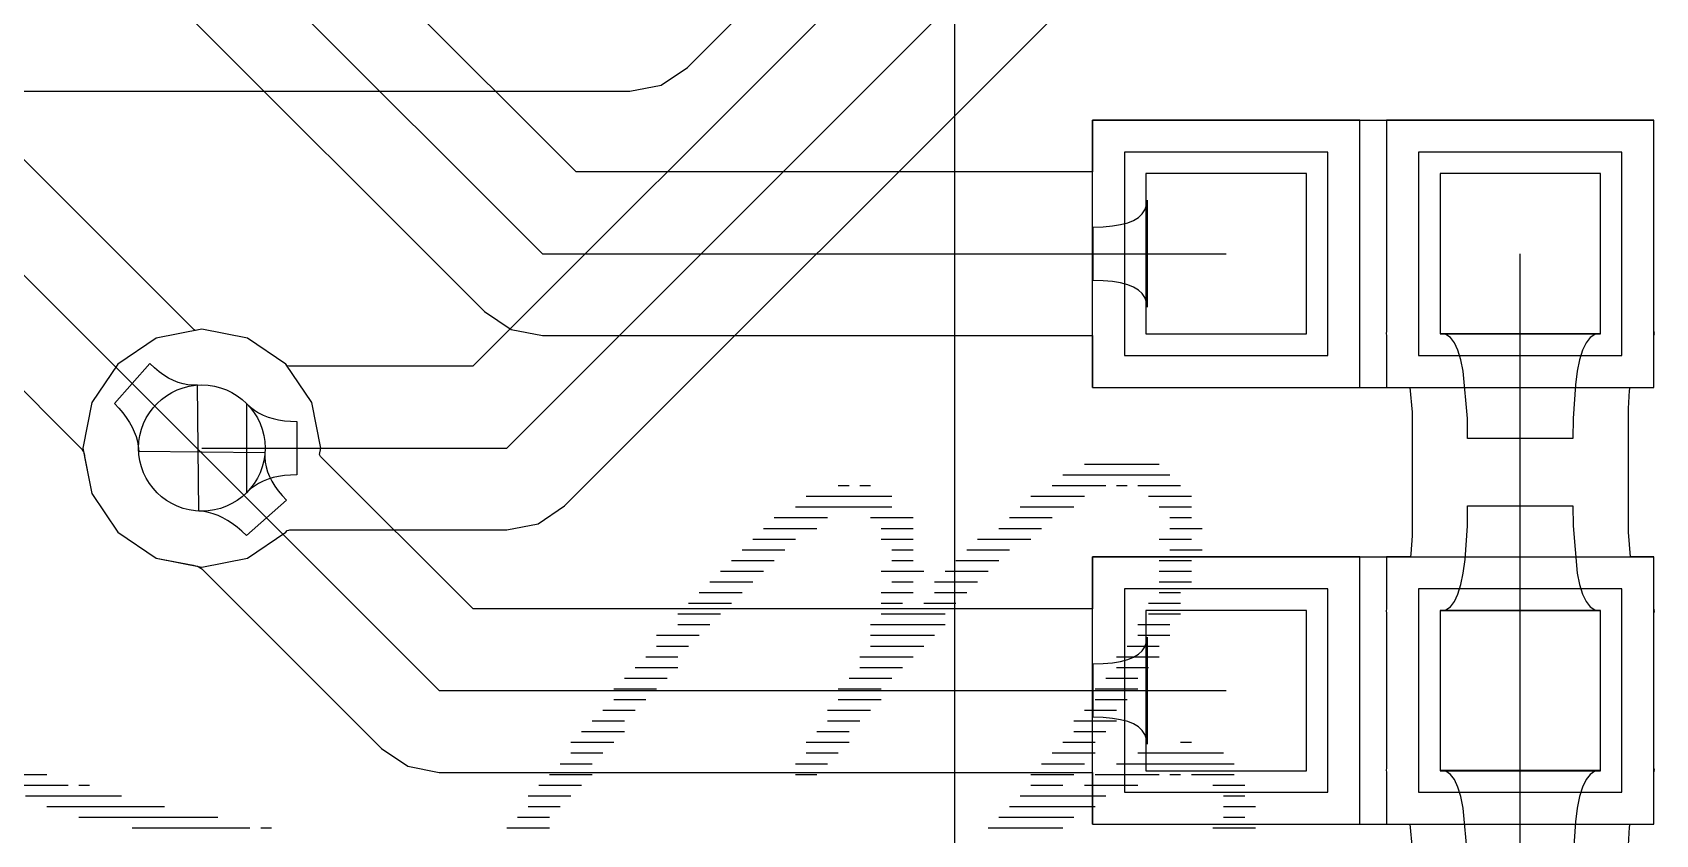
# Model space of a CAD drawing. Header units: millimetres. Extents: x 65.3 to 106.6, y 61.5 to 106.5.
# Drawn here: x 82.1 to 89.81, y 76.7 to 80.51 of the extents above; entities that cross this region are included whole.
import ezdxf

# ---------------------------------------------------------------- set-up
doc = ezdxf.new("R2010")
doc.units = ezdxf.units.MM
for name, color, linetype in [('BottomLayer', 5, 'Continuous'), ('BottomOverlay', 54, 'Continuous'), ('MultiLayer', 9, 'Continuous'), ('TopLayer', 1, 'Continuous'), ('TopOverlay', 2, 'Continuous'), ('TopPaste', 8, 'Continuous'), ('TopSolder', 216, 'Continuous')]:
    doc.layers.add(name, color=color, linetype=linetype)

# ---------------------------------------------------------------- blocks, each defined once
blk = doc.blocks.new('ESP_07_8')
at = {"layer": 'TopOverlay'}
blk.add_line((-16.0026, -16.5518), (-0.0026, -16.5518), dxfattribs=at)
blk = doc.blocks.new('R0603_12')
at = {"layer": 'TopLayer'}
for p, q in [((-1.0795, 0.381), (-1.0795, -0.381)), ((-0.3175, 0.381), (-1.0795, 0.381)), ((-0.3175, -0.381), (-0.3175, 0.381)), ((0.3175, 0.381), (0.3175, -0.381)), ((1.0795, 0.381), (0.3175, 0.381)), ((1.0795, -0.381), (1.0795, 0.381)), ((-1.0795, -0.381), (-0.3175, -0.381)), ((0.3175, -0.381), (1.0795, -0.381))]:
    blk.add_line(p, q, dxfattribs=at)
at = {"layer": 'TopOverlay'}
for p, q in [((-1.3335, 0.635), (-1.3335, -0.635)), ((1.3335, 0.635), (-1.3335, 0.635)), ((1.3335, 0.635), (1.3335, -0.635)), ((1.3335, -0.635), (-1.3335, -0.635))]:
    blk.add_line(p, q, dxfattribs=at)
at = {"layer": 'TopPaste'}
for p, q in [((-1.0795, 0.381), (-1.0795, -0.381)), ((-0.3175, 0.381), (-1.0795, 0.381)), ((-0.3175, -0.381), (-0.3175, 0.381)), ((0.3175, 0.381), (0.3175, -0.381)), ((1.0795, 0.381), (0.3175, 0.381)), ((1.0795, -0.381), (1.0795, 0.381)), ((-1.0795, -0.381), (-0.3175, -0.381)), ((0.3175, -0.381), (1.0795, -0.381))]:
    blk.add_line(p, q, dxfattribs=at)
at = {"layer": 'TopSolder'}
for p, q in [((-1.1811, 0.4826), (-1.1811, -0.4826)), ((-0.2159, 0.4826), (-1.1811, 0.4826)), ((-0.2159, -0.4826), (-0.2159, 0.4826)), ((0.2159, 0.4826), (0.2159, -0.4826)), ((1.1811, 0.4826), (0.2159, 0.4826)), ((1.1811, -0.4826), (1.1811, 0.4826)), ((-1.1811, -0.4826), (-0.2159, -0.4826)), ((0.2159, -0.4826), (1.1811, -0.4826))]:
    blk.add_line(p, q, dxfattribs=at)
blk = doc.blocks.new('R0603_13')
at = {"layer": 'TopLayer'}
for p, q in [((-1.0795, 0.381), (-1.0795, -0.381)), ((-0.3175, 0.381), (-1.0795, 0.381)), ((-0.3175, -0.381), (-0.3175, 0.381)), ((0.3175, 0.381), (0.3175, -0.381)), ((1.0795, 0.381), (0.3175, 0.381)), ((1.0795, -0.381), (1.0795, 0.381)), ((-1.0795, -0.381), (-0.3175, -0.381)), ((0.3175, -0.381), (1.0795, -0.381))]:
    blk.add_line(p, q, dxfattribs=at)
at = {"layer": 'TopOverlay'}
for p, q in [((-1.3335, 0.635), (-1.3335, -0.635)), ((1.3335, 0.635), (-1.3335, 0.635)), ((1.3335, 0.635), (1.3335, -0.635)), ((1.3335, -0.635), (-1.3335, -0.635))]:
    blk.add_line(p, q, dxfattribs=at)
at = {"layer": 'TopPaste'}
for p, q in [((-1.0795, 0.381), (-1.0795, -0.381)), ((-0.3175, 0.381), (-1.0795, 0.381)), ((-0.3175, -0.381), (-0.3175, 0.381)), ((0.3175, 0.381), (0.3175, -0.381)), ((1.0795, 0.381), (0.3175, 0.381)), ((1.0795, -0.381), (1.0795, 0.381)), ((-1.0795, -0.381), (-0.3175, -0.381)), ((0.3175, -0.381), (1.0795, -0.381))]:
    blk.add_line(p, q, dxfattribs=at)
at = {"layer": 'TopSolder'}
for p, q in [((-1.1811, 0.4826), (-1.1811, -0.4826)), ((-0.2159, 0.4826), (-1.1811, 0.4826)), ((-0.2159, -0.4826), (-0.2159, 0.4826)), ((0.2159, 0.4826), (0.2159, -0.4826)), ((1.1811, 0.4826), (0.2159, 0.4826)), ((1.1811, -0.4826), (1.1811, 0.4826)), ((-1.1811, -0.4826), (-0.2159, -0.4826)), ((0.2159, -0.4826), (1.1811, -0.4826))]:
    blk.add_line(p, q, dxfattribs=at)

msp = doc.modelspace()

# ---------------------------------------------------------------- linework, layer by layer
at = {"layer": 'BottomLayer'}
for p, q in [((89.5972, 84.3299), (84.1925, 78.9253)), ((84.3534, 78.5368), (90.1446, 84.328)), ((85.2123, 80.3449), (89.1844, 84.3171)), ((84.6281, 78.2621), (90.3055, 83.9395)), ((85.0863, 80.2607), (85.2123, 80.3449)), ((84.9376, 80.2311), (85.0863, 80.2607)), ((79.0048, 80.2311), (84.9376, 80.2311)), ((82.9056, 79.1017), (82.6894, 79.0587)), ((83.1218, 79.0587), (82.9056, 79.1017)), ((82.6894, 79.0587), (82.5062, 78.9362)), ((83.305, 78.9362), (83.1218, 79.0587)), ((82.5062, 78.9362), (82.3837, 78.753)), ((83.3108, 78.9276), (83.305, 78.9362)), ((83.318, 78.926), (83.3108, 78.9276)), ((83.3228, 78.9253), (83.318, 78.926)), ((84.1925, 78.9253), (83.3228, 78.9253)), ((82.3837, 78.753), (82.3407, 78.5368)), ((83.1198, 78.3268), (83.1198, 78.7468)), ((83.1198, 78.7468), (83.1369, 78.731)), ((83.1369, 78.731), (83.1554, 78.7169)), ((83.1554, 78.7169), (83.1754, 78.7045)), ((83.1754, 78.7045), (83.1969, 78.6937)), ((83.1969, 78.6937), (83.2199, 78.6845)), ((83.2199, 78.6845), (83.2444, 78.6771)), ((83.2444, 78.6771), (83.2704, 78.6713)), ((83.2704, 78.6713), (83.2979, 78.6671)), ((83.2979, 78.6671), (83.3269, 78.6646)), ((83.3269, 78.6646), (83.3574, 78.6638)), ((83.3574, 78.6638), (83.3574, 78.4098)), ((82.3407, 78.5368), (82.3837, 78.3206)), ((82.9056, 78.5368), (84.3534, 78.5368)), ((83.2199, 78.3891), (83.1969, 78.3799)), ((83.2444, 78.3965), (83.2199, 78.3891)), ((83.2704, 78.4023), (83.2444, 78.3965)), ((83.2979, 78.4065), (83.2704, 78.4023)), ((83.3269, 78.409), (83.2979, 78.4065)), ((83.3574, 78.4098), (83.3269, 78.409)), ((82.3837, 78.3206), (82.5062, 78.1374)), ((83.1369, 78.3426), (83.1198, 78.3268)), ((83.1554, 78.3567), (83.1369, 78.3426)), ((83.1754, 78.3691), (83.1554, 78.3567)), ((83.1969, 78.3799), (83.1754, 78.3691)), ((84.5021, 78.1779), (84.6281, 78.2621)), ((84.3534, 78.1483), (84.5021, 78.1779)), ((82.5062, 78.1374), (82.6894, 78.0149)), ((83.1218, 78.0149), (83.305, 78.1374)), ((83.305, 78.1374), (83.3108, 78.146)), ((83.3108, 78.146), (83.318, 78.1476)), ((83.318, 78.1476), (83.3228, 78.1483)), ((83.3228, 78.1483), (84.3534, 78.1483)), ((82.6894, 78.0149), (82.9056, 77.9719)), ((82.9056, 77.9719), (83.1218, 78.0149))]:
    msp.add_line(p, q, dxfattribs=at)
msp.add_circle((82.9056, 78.5368), 0.3, dxfattribs=at)
at = {"layer": 'BottomOverlay'}
for p, q in [((86.995, 78.4098), (87.503, 78.4098)), ((87.0966, 78.4606), (87.4522, 78.4606)), ((85.9282, 78.359), (85.979, 78.359)), ((86.0298, 78.359), (86.0806, 78.359)), ((86.9442, 78.359), (87.1982, 78.359)), ((87.249, 78.359), (87.2998, 78.359)), ((87.3506, 78.359), (87.5538, 78.359)), ((85.725, 78.2574), (86.1822, 78.2574)), ((85.7758, 78.3082), (86.1822, 78.3082)), ((86.7918, 78.2574), (87.0458, 78.2574)), ((86.8426, 78.3082), (87.0966, 78.3082)), ((87.4014, 78.3082), (87.6046, 78.3082)), ((87.4522, 78.2574), (87.6046, 78.2574)), ((85.6234, 78.2066), (85.8774, 78.2066)), ((86.0806, 78.2066), (86.2838, 78.2066)), ((86.741, 78.2066), (86.9442, 78.2066)), ((87.503, 78.2066), (87.6046, 78.2066)), ((85.5218, 78.105), (85.725, 78.105)), ((85.5726, 78.1558), (85.8266, 78.1558)), ((86.1314, 78.1558), (86.2838, 78.1558)), ((86.1314, 78.105), (86.2838, 78.105)), ((86.5886, 78.105), (86.8426, 78.105)), ((86.6902, 78.1558), (86.8934, 78.1558)), ((87.4522, 78.105), (87.6046, 78.105)), ((87.503, 78.1558), (87.6554, 78.1558)), ((85.4202, 78.0034), (85.6234, 78.0034)), ((85.471, 78.0542), (85.6742, 78.0542)), ((86.1822, 78.0542), (86.2838, 78.0542)), ((86.1822, 78.0034), (86.2838, 78.0034)), ((86.487, 78.0034), (86.6902, 78.0034)), ((86.5378, 78.0542), (86.741, 78.0542)), ((87.4522, 78.0034), (87.6046, 78.0034)), ((87.503, 78.0542), (87.6554, 78.0542)), ((85.3694, 77.9526), (85.5726, 77.9526)), ((86.1314, 77.9526), (86.3346, 77.9526)), ((86.4362, 77.9526), (86.6394, 77.9526)), ((87.4522, 77.9526), (87.6046, 77.9526)), ((85.2678, 77.851), (85.471, 77.851)), ((85.3186, 77.9018), (85.5218, 77.9018)), ((86.1314, 77.851), (86.2838, 77.851)), ((86.1822, 77.9018), (86.2838, 77.9018)), ((86.3854, 77.9018), (86.5886, 77.9018)), ((86.3854, 77.851), (86.5378, 77.851)), ((87.4522, 77.9018), (87.6046, 77.9018)), ((87.4522, 77.851), (87.5538, 77.851)), ((85.217, 77.8002), (85.4202, 77.8002)), ((86.1314, 77.8002), (86.233, 77.8002)), ((86.3346, 77.8002), (86.487, 77.8002)), ((87.4014, 77.8002), (87.5538, 77.8002)), ((85.1662, 77.7494), (85.3694, 77.7494)), ((85.1662, 77.6986), (85.3186, 77.6986)), ((86.0806, 77.6986), (86.4362, 77.6986)), ((86.1314, 77.7494), (86.4362, 77.7494)), ((87.3506, 77.6986), (87.503, 77.6986)), ((87.4014, 77.7494), (87.5538, 77.7494)), ((85.0646, 77.6478), (85.2678, 77.6478)), ((86.0806, 77.6478), (86.3854, 77.6478)), ((87.3506, 77.6478), (87.503, 77.6478)), ((85.0138, 77.5462), (85.1662, 77.5462)), ((85.0646, 77.597), (85.217, 77.597)), ((86.0298, 77.5462), (86.2838, 77.5462)), ((86.0806, 77.597), (86.3346, 77.597)), ((87.249, 77.5462), (87.4522, 77.5462)), ((87.2998, 77.597), (87.4522, 77.597)), ((84.963, 77.4954), (85.1662, 77.4954)), ((86.0298, 77.4954), (86.233, 77.4954)), ((87.249, 77.4954), (87.4014, 77.4954)), ((84.8614, 77.3938), (85.0646, 77.3938)), ((84.9122, 77.4446), (85.1154, 77.4446)), ((85.9282, 77.3938), (86.1314, 77.3938)), ((85.979, 77.4446), (86.1822, 77.4446)), ((87.1474, 77.3938), (87.3506, 77.3938)), ((87.1982, 77.4446), (87.3506, 77.4446)), ((84.8614, 77.343), (85.0138, 77.343)), ((85.9282, 77.343), (86.1314, 77.343)), ((87.1474, 77.343), (87.2998, 77.343)), ((84.7598, 77.2414), (84.9122, 77.2414)), ((84.8106, 77.2922), (84.963, 77.2922)), ((85.8774, 77.2922), (86.0806, 77.2922)), ((85.8774, 77.2414), (86.0298, 77.2414)), ((87.0458, 77.2414), (87.249, 77.2414)), ((87.0966, 77.2922), (87.249, 77.2922)), ((84.709, 77.1906), (84.9122, 77.1906)), ((85.8266, 77.1906), (85.979, 77.1906)), ((87.0458, 77.1906), (87.1982, 77.1906)), ((84.6582, 77.1398), (84.8614, 77.1398)), ((84.6582, 77.089), (84.8106, 77.089)), ((85.7758, 77.1398), (85.979, 77.1398)), ((85.7758, 77.089), (85.9282, 77.089)), ((86.9442, 77.089), (87.1474, 77.089)), ((86.995, 77.1398), (87.1474, 77.1398)), ((87.3506, 77.089), (87.757, 77.089)), ((87.5538, 77.1398), (87.6046, 77.1398)), ((84.6074, 77.0382), (84.7598, 77.0382)), ((85.725, 77.0382), (85.8774, 77.0382)), ((86.8934, 77.0382), (87.0966, 77.0382)), ((87.249, 77.0382), (87.8078, 77.0382)), ((81.8642, 76.9874), (82.169, 76.9874)), ((81.9658, 76.9366), (82.2706, 76.9366)), ((82.3214, 76.9366), (82.3722, 76.9366)), ((84.5058, 76.9366), (84.709, 76.9366)), ((84.5566, 76.9874), (84.7598, 76.9874)), ((85.725, 76.9874), (85.8266, 76.9874)), ((86.8426, 76.9874), (87.0458, 76.9874)), ((86.8426, 76.9366), (86.995, 76.9366)), ((87.0966, 76.9366), (87.3506, 76.9366)), ((87.1474, 76.9874), (87.4522, 76.9874)), ((87.503, 76.9874), (87.5538, 76.9874)), ((87.6046, 76.9874), (87.8078, 76.9874)), ((87.7062, 76.9366), (87.8586, 76.9366)), ((82.0674, 76.8858), (82.5246, 76.8858)), ((84.455, 76.8858), (84.6582, 76.8858)), ((86.7918, 76.8858), (87.1982, 76.8858)), ((87.757, 76.8858), (87.8586, 76.8858)), ((82.169, 76.835), (82.7278, 76.835)), ((82.3214, 76.7842), (82.9818, 76.7842)), ((84.4042, 76.7842), (84.5566, 76.7842)), ((84.455, 76.835), (84.6074, 76.835)), ((86.6902, 76.7842), (87.0458, 76.7842)), ((86.741, 76.835), (87.1474, 76.835)), ((87.757, 76.835), (87.9094, 76.835)), ((87.757, 76.7842), (87.8586, 76.7842)), ((82.5754, 76.7334), (83.1342, 76.7334)), ((83.185, 76.7334), (83.2358, 76.7334)), ((84.3534, 76.7334), (84.5566, 76.7334)), ((86.6394, 76.7334), (86.995, 76.7334)), ((87.7062, 76.7334), (87.9094, 76.7334))]:
    msp.add_line(p, q, dxfattribs=at)
at = {"layer": 'MultiLayer'}
msp.add_circle((82.9056, 78.5368), 0.3, dxfattribs=at)
at = {"layer": 'TopLayer'}
for p, q in [((84.6836, 79.8481), (81.4054, 83.1264)), ((80.9818, 83.0006), (84.5227, 79.4597)), ((80.7071, 82.7259), (84.2481, 79.185)), ((82.8664, 79.101), (79.3703, 82.5971)), ((78.9818, 82.4362), (84.0327, 77.3853)), ((78.7071, 82.1615), (82.3316, 78.5371)), ((88.4047, 80.0947), (87.1347, 80.0947)), ((87.1347, 80.0947), (87.1347, 79.8481)), ((88.4047, 78.8247), (88.4047, 80.0947)), ((89.8017, 80.0947), (88.5317, 80.0947)), ((88.5317, 80.0947), (88.5317, 79.0914)), ((89.8017, 79.0914), (89.8017, 80.0947)), ((87.1347, 79.8481), (84.6836, 79.8481)), ((87.3922, 79.6895), (87.3948, 79.7137)), ((87.3948, 79.7137), (87.3948, 79.2057)), ((87.3305, 79.6184), (87.3537, 79.6324)), ((87.3537, 79.6324), (87.3717, 79.6489)), ((87.3717, 79.6489), (87.3845, 79.6679)), ((87.3845, 79.6679), (87.3922, 79.6895)), ((87.1378, 79.5867), (87.1866, 79.5879)), ((87.1378, 79.3327), (87.1378, 79.5867)), ((87.1866, 79.5879), (87.2303, 79.5917)), ((87.2303, 79.5917), (87.2688, 79.5981)), ((87.2688, 79.5981), (87.3023, 79.607)), ((87.3023, 79.607), (87.3305, 79.6184)), ((84.5227, 79.4597), (87.7697, 79.4597)), ((89.1667, 75.311), (89.1667, 79.4597)), ((87.1866, 79.3314), (87.1378, 79.3327)), ((87.2303, 79.3276), (87.1866, 79.3314)), ((87.2688, 79.3212), (87.2303, 79.3276)), ((87.3023, 79.3123), (87.2688, 79.3212)), ((87.3305, 79.3009), (87.3023, 79.3123)), ((87.3537, 79.2869), (87.3305, 79.3009)), ((87.3717, 79.2704), (87.3537, 79.2869)), ((87.3845, 79.2514), (87.3717, 79.2704)), ((87.3922, 79.2298), (87.3845, 79.2514)), ((84.2481, 79.185), (84.3741, 79.1008)), ((87.3948, 79.2057), (87.3922, 79.2298)), ((82.8694, 79.0988), (82.8664, 79.101)), ((82.8747, 79.0956), (82.8694, 79.0988)), ((82.8748, 79.0955), (82.8747, 79.0956)), ((82.9056, 79.1017), (82.8748, 79.0955)), ((83.1218, 79.0587), (82.9056, 79.1017)), ((84.3741, 79.1008), (84.5227, 79.0712)), ((88.5317, 79.0914), (88.5298, 79.0817)), ((88.5298, 79.0817), (88.5317, 79.072)), ((88.8131, 79.0767), (88.7887, 79.0817)), ((88.7887, 79.0817), (89.5446, 79.0817)), ((89.5446, 79.0817), (89.5203, 79.0767)), ((89.8036, 79.0817), (89.8017, 79.0914)), ((89.8017, 79.072), (89.8036, 79.0817)), ((83.305, 78.9362), (83.1218, 79.0587)), ((84.5227, 79.0712), (87.1347, 79.0712)), ((87.1347, 79.0712), (87.1347, 78.8247)), ((88.5317, 79.072), (88.5317, 78.8247)), ((88.8348, 79.0617), (88.8131, 79.0767)), ((88.854, 79.0367), (88.8348, 79.0617)), ((88.8706, 79.0017), (88.854, 79.0367)), ((89.4794, 79.0367), (89.4628, 79.0017)), ((89.4986, 79.0617), (89.4794, 79.0367)), ((89.5203, 79.0767), (89.4986, 79.0617)), ((89.8017, 78.8247), (89.8017, 79.072)), ((82.6585, 78.9391), (82.4903, 78.7481)), ((82.6807, 78.9181), (82.6585, 78.9391)), ((83.4275, 78.753), (83.305, 78.9362)), ((88.8847, 78.9567), (88.8706, 79.0017)), ((88.8962, 78.9017), (88.8847, 78.9567)), ((89.4487, 78.9567), (89.4372, 78.9017)), ((89.4628, 79.0017), (89.4487, 78.9567)), ((82.703, 78.8995), (82.6807, 78.9181)), ((82.7255, 78.8833), (82.703, 78.8995)), ((82.748, 78.8694), (82.7255, 78.8833)), ((82.7706, 78.8579), (82.748, 78.8694)), ((82.7934, 78.8488), (82.7706, 78.8579)), ((88.9154, 78.6767), (88.8962, 78.9017)), ((89.4372, 78.9017), (89.4282, 78.8367)), ((82.8162, 78.8421), (82.7934, 78.8488)), ((82.8392, 78.8377), (82.8162, 78.8421)), ((82.8622, 78.8357), (82.8392, 78.8377)), ((82.8854, 78.8361), (82.8622, 78.8357)), ((82.8913, 78.2371), (82.8854, 78.8361)), ((87.1347, 78.8247), (88.4047, 78.8247)), ((88.5317, 78.8247), (88.6429, 78.8247)), ((88.6429, 78.8247), (88.6528, 78.7081)), ((89.4282, 78.8367), (89.418, 78.6767)), ((89.6806, 78.725), (89.6861, 78.8107)), ((89.6861, 78.8107), (89.688, 78.8247)), ((89.688, 78.8247), (89.8017, 78.8247)), ((82.4903, 78.7481), (82.5113, 78.726)), ((82.5113, 78.726), (82.5302, 78.7038)), ((82.5302, 78.7038), (82.547, 78.6815)), ((83.4705, 78.5368), (83.4275, 78.753)), ((88.6528, 78.7081), (88.6528, 78.12)), ((89.6806, 78.1369), (89.6806, 78.725)), ((82.547, 78.6815), (82.5617, 78.6591)), ((82.5617, 78.6591), (82.5743, 78.6366)), ((82.5743, 78.6366), (82.5848, 78.614)), ((88.9167, 78.5817), (88.9154, 78.6767)), ((89.418, 78.6767), (89.4167, 78.5817)), ((82.5848, 78.614), (82.5932, 78.5913)), ((82.5932, 78.5913), (82.5996, 78.5685)), ((82.5996, 78.5685), (82.6038, 78.5456)), ((82.6038, 78.5456), (82.6059, 78.5225)), ((89.4167, 78.5817), (88.9167, 78.5817)), ((82.3316, 78.5371), (82.3351, 78.5324)), ((82.3351, 78.5324), (82.3402, 78.5246)), ((82.3402, 78.5246), (82.3436, 78.5186)), ((82.3436, 78.5186), (82.345, 78.5156)), ((82.345, 78.5156), (82.3478, 78.5012)), ((82.3478, 78.5012), (82.3481, 78.4985)), ((82.3481, 78.4985), (82.3489, 78.4957)), ((82.3489, 78.4957), (82.3837, 78.3206)), ((82.6059, 78.5225), (83.2049, 78.5166)), ((83.2049, 78.5166), (83.2045, 78.4934)), ((83.2045, 78.4934), (83.2065, 78.4704)), ((83.2065, 78.4704), (83.2109, 78.4474)), ((83.4643, 78.506), (83.4705, 78.5368)), ((83.4644, 78.5059), (83.4643, 78.506)), ((83.4676, 78.5006), (83.4644, 78.5059)), ((83.4698, 78.4976), (83.4676, 78.5006)), ((84.1936, 77.7738), (83.4698, 78.4976)), ((83.2109, 78.4474), (83.2176, 78.4246)), ((83.2176, 78.4246), (83.2267, 78.4018)), ((83.2267, 78.4018), (83.2382, 78.3792)), ((82.3837, 78.3206), (82.5062, 78.1374)), ((83.2382, 78.3792), (83.2521, 78.3567)), ((83.2521, 78.3567), (83.2683, 78.3342)), ((83.2683, 78.3342), (83.2869, 78.3119)), ((83.2869, 78.3119), (83.3079, 78.2897)), ((82.9144, 78.235), (82.8913, 78.2371)), ((82.9373, 78.2308), (82.9144, 78.235)), ((83.3079, 78.2897), (83.1169, 78.1215)), ((88.9154, 78.1683), (88.9167, 78.2633)), ((88.9167, 78.2633), (89.4167, 78.2633)), ((89.4167, 78.2633), (89.418, 78.1683)), ((82.9601, 78.2244), (82.9373, 78.2308)), ((82.9828, 78.216), (82.9601, 78.2244)), ((83.0054, 78.2055), (82.9828, 78.216)), ((83.0279, 78.1929), (83.0054, 78.2055)), ((83.0503, 78.1782), (83.0279, 78.1929)), ((83.0726, 78.1614), (83.0503, 78.1782)), ((83.0948, 78.1425), (83.0726, 78.1614)), ((88.9052, 78.0083), (88.9154, 78.1683)), ((89.418, 78.1683), (89.4372, 77.9433)), ((82.5062, 78.1374), (82.6894, 78.0149)), ((83.1169, 78.1215), (83.0948, 78.1425)), ((88.6528, 78.12), (88.6473, 78.0343)), ((89.6905, 78.0203), (89.6806, 78.1369)), ((82.6894, 78.0149), (82.8645, 77.9801)), ((88.4047, 78.0203), (87.1347, 78.0203)), ((87.1347, 78.0203), (87.1347, 77.7738)), ((88.4047, 76.7503), (88.4047, 78.0203)), ((88.6454, 78.0203), (88.5317, 78.0203)), ((88.5317, 78.0203), (88.5317, 77.773)), ((88.6473, 78.0343), (88.6454, 78.0203)), ((88.8962, 77.9433), (88.9052, 78.0083)), ((89.8017, 78.0203), (89.6905, 78.0203)), ((89.8017, 77.773), (89.8017, 78.0203)), ((82.8645, 77.9801), (82.8673, 77.9793)), ((82.8673, 77.9793), (82.87, 77.979)), ((82.87, 77.979), (82.8844, 77.9762)), ((82.8844, 77.9762), (82.8874, 77.9748)), ((82.8874, 77.9748), (82.8934, 77.9714)), ((82.8934, 77.9714), (82.9012, 77.9663)), ((82.9012, 77.9663), (82.9059, 77.9628)), ((82.9059, 77.9628), (83.758, 77.1106)), ((88.8847, 77.8883), (88.8962, 77.9433)), ((89.4372, 77.9433), (89.4487, 77.8883)), ((88.8706, 77.8433), (88.8847, 77.8883)), ((89.4487, 77.8883), (89.4628, 77.8433)), ((87.1347, 77.7738), (84.1936, 77.7738)), ((88.5317, 77.773), (88.5298, 77.7633)), ((88.8131, 77.7683), (88.8348, 77.7833)), ((88.8348, 77.7833), (88.854, 77.8083)), ((88.854, 77.8083), (88.8706, 77.8433)), ((89.4628, 77.8433), (89.4794, 77.8083)), ((89.4794, 77.8083), (89.4986, 77.7833)), ((89.4986, 77.7833), (89.5203, 77.7683)), ((89.8036, 77.7633), (89.8017, 77.773)), ((88.5298, 77.7633), (88.5317, 77.7536)), ((88.5317, 77.7536), (88.5317, 77.0171)), ((88.7887, 77.7633), (88.8131, 77.7683)), ((89.5447, 77.7633), (88.7887, 77.7633)), ((89.5203, 77.7683), (89.5447, 77.7633)), ((89.8017, 77.7536), (89.8036, 77.7633)), ((89.8017, 77.0171), (89.8017, 77.7536)), ((87.3922, 77.6152), (87.3948, 77.6393)), ((87.3948, 77.6393), (87.3948, 77.1313)), ((87.3023, 77.5327), (87.3305, 77.5441)), ((87.3305, 77.5441), (87.3537, 77.5581)), ((87.3537, 77.5581), (87.3717, 77.5746)), ((87.3717, 77.5746), (87.3845, 77.5936)), ((87.3845, 77.5936), (87.3922, 77.6152)), ((87.1377, 77.5123), (87.1866, 77.5136)), ((87.1377, 77.2583), (87.1377, 77.5123)), ((87.1866, 77.5136), (87.2303, 77.5174)), ((87.2303, 77.5174), (87.2688, 77.5238)), ((87.2688, 77.5238), (87.3023, 77.5327)), ((84.0327, 77.3853), (87.7697, 77.3853)), ((87.1866, 77.2571), (87.1377, 77.2583)), ((87.2303, 77.2533), (87.1866, 77.2571)), ((87.2688, 77.2469), (87.2303, 77.2533)), ((87.3023, 77.238), (87.2688, 77.2469)), ((87.3305, 77.2266), (87.3023, 77.238)), ((87.3537, 77.2126), (87.3305, 77.2266)), ((87.3717, 77.1961), (87.3537, 77.2126)), ((87.3845, 77.1771), (87.3717, 77.1961)), ((87.3922, 77.1555), (87.3845, 77.1771)), ((87.3948, 77.1313), (87.3922, 77.1555)), ((83.758, 77.1106), (83.884, 77.0264)), ((83.884, 77.0264), (84.0327, 76.9969)), ((88.5317, 77.0171), (88.5298, 77.0074)), ((88.5298, 77.0074), (88.5317, 76.9977)), ((88.8131, 77.0024), (88.7887, 77.0074)), ((88.7887, 77.0074), (89.5447, 77.0074)), ((88.8348, 76.9874), (88.8131, 77.0024)), ((89.5203, 77.0024), (89.4986, 76.9874)), ((89.5447, 77.0074), (89.5203, 77.0024)), ((89.8036, 77.0074), (89.8017, 77.0171)), ((89.8017, 76.9977), (89.8036, 77.0074)), ((84.0327, 76.9969), (87.1347, 76.9969)), ((87.1347, 76.9969), (87.1347, 76.7503)), ((88.5317, 76.9977), (88.5317, 76.7503)), ((88.854, 76.9624), (88.8348, 76.9874)), ((88.8706, 76.9274), (88.854, 76.9624)), ((88.8847, 76.8824), (88.8706, 76.9274)), ((89.4628, 76.9274), (89.4487, 76.8824)), ((89.4794, 76.9624), (89.4628, 76.9274)), ((89.4986, 76.9874), (89.4794, 76.9624)), ((89.8017, 76.7503), (89.8017, 76.9977)), ((88.8962, 76.8274), (88.8847, 76.8824)), ((89.4487, 76.8824), (89.4372, 76.8274)), ((88.9154, 76.6024), (88.8962, 76.8274)), ((89.4372, 76.8274), (89.4282, 76.7624)), ((87.1347, 76.7503), (88.4047, 76.7503)), ((88.5317, 76.7503), (88.6429, 76.7503)), ((88.6429, 76.7503), (88.6528, 76.6338)), ((89.4282, 76.7624), (89.418, 76.6024)), ((89.6806, 76.6506), (89.6861, 76.7364)), ((89.6861, 76.7364), (89.688, 76.7503)), ((89.688, 76.7503), (89.8017, 76.7503))]:
    msp.add_line(p, q, dxfattribs=at)
msp.add_circle((82.9056, 78.5368), 0.3, dxfattribs=at)

# ---------------------------------------------------------------- block references
for name, p, rotation in [('ESP_07_8', (69.93, 84.4338), 90), ('R0603_12', (88.4682, 79.4597), 180), ('R0603_13', (88.4682, 77.3853), 180)]:
    msp.add_blockref(name, p, dxfattribs=dict(rotation=rotation))

doc.saveas('drawing.dxf')
